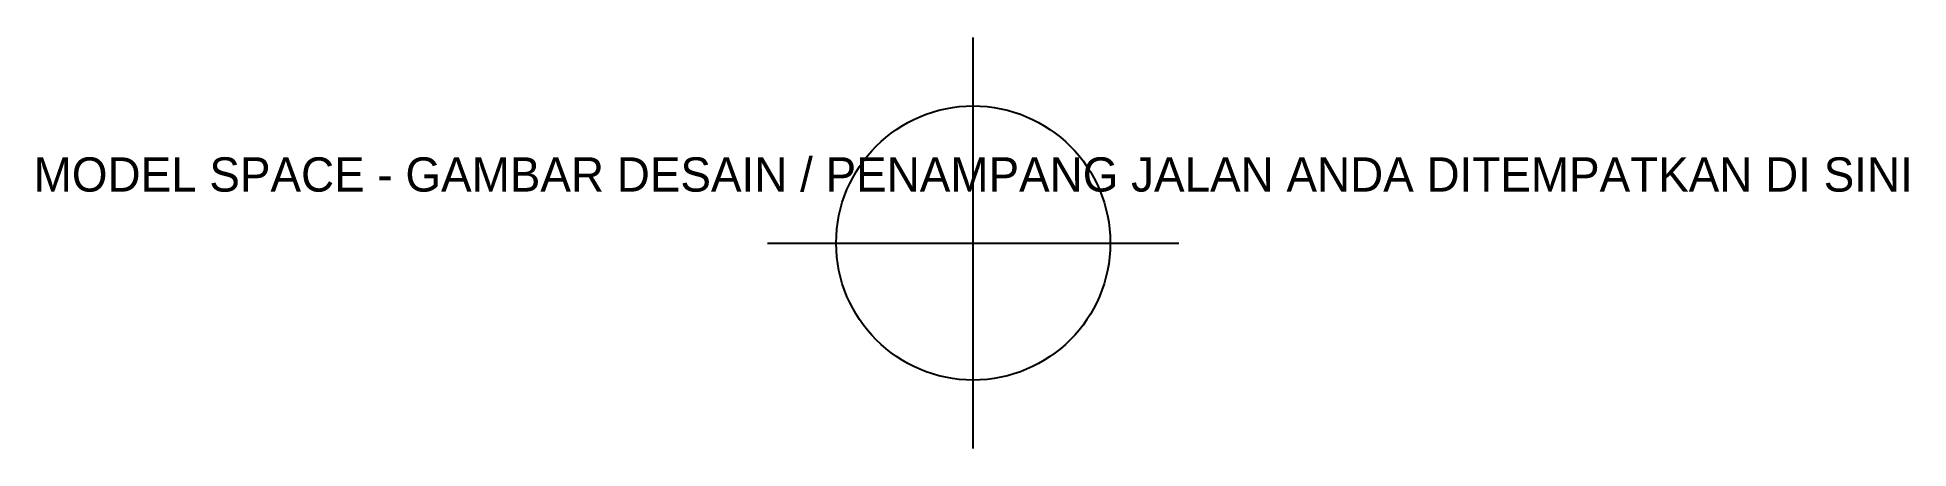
# Model space of a CAD drawing. Header units: metres. Extents: x -137 to 136, y -30 to 30.
import ezdxf
from ezdxf.enums import TextEntityAlignment as Align

# ---------------------------------------------------------------- set-up
doc = ezdxf.new("R2010")
doc.units = ezdxf.units.M

msp = doc.modelspace()

# ---------------------------------------------------------------- linework, layer by layer
at = {"color": 1}
for p, q in [((0, -30), (0, 30)), ((-30, 0), (30, 0))]:
    msp.add_line(p, q, dxfattribs=at)
msp.add_circle((0, 0), 20, dxfattribs=at)

# ---------------------------------------------------------------- texts
at = {"color": 7}
msp.add_text('MODEL SPACE - GAMBAR DESAIN / PENAMPANG JALAN ANDA DITEMPATKAN DI SINI', height=5, dxfattribs=at).set_placement((0, 10), align=Align.MIDDLE_CENTER)

doc.saveas('drawing.dxf')
